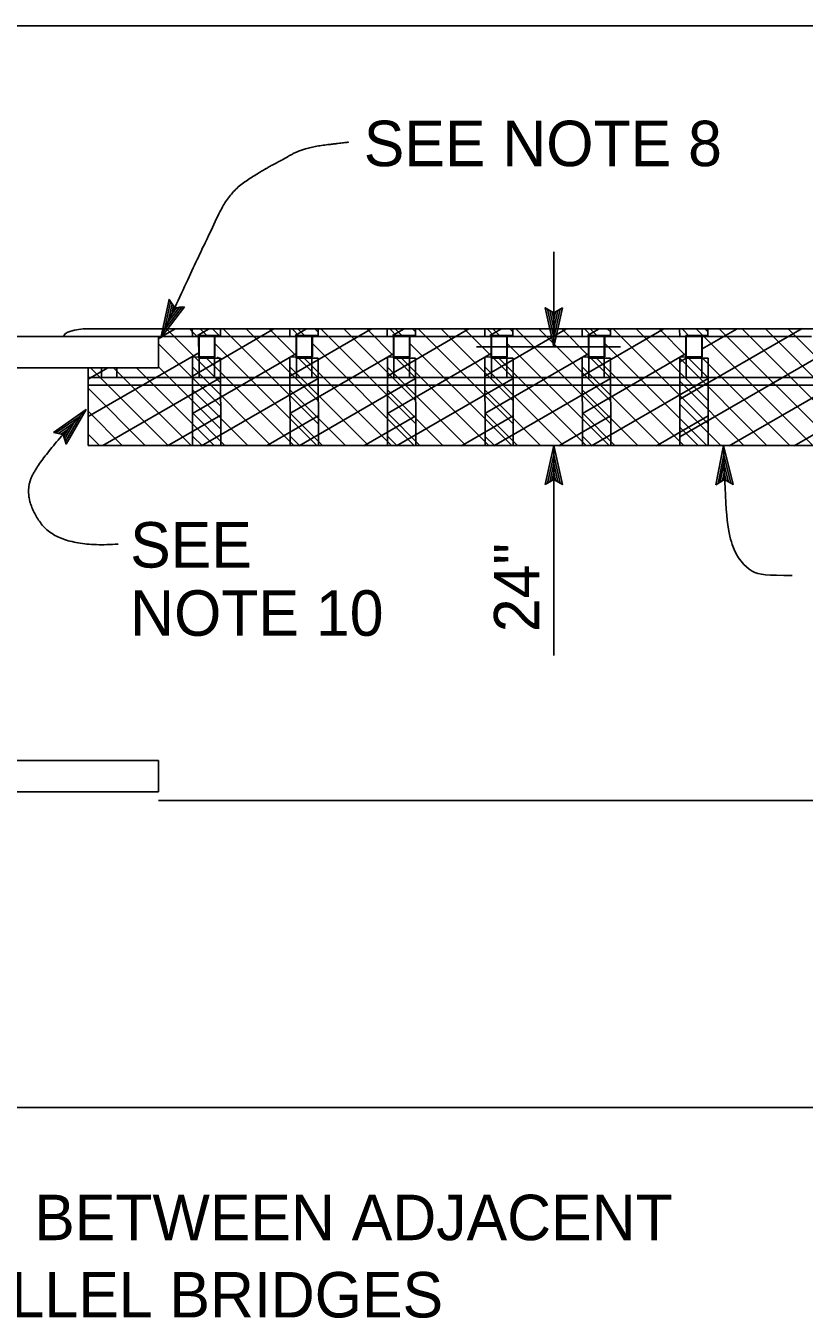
# Model space of a CAD drawing. Extents: x -893 to 867, y -474 to 712.
# Drawn here: x -725.2 to -605.3, y 238.9 to 437.9 of the extents above; entities that cross this region are included whole.
import ezdxf

# ---------------------------------------------------------------- set-up
doc = ezdxf.new("R2010")
doc.units = 0
for name, color, linetype in [('11 Undefined', 7, 'Continuous'), ('60 Nongeo Data', 7, 'Continuous'), ('rd_ES', 7, 'Continuous'), ('rd_ETW', 7, 'Continuous'), ('tcd_BARRIER-THRIE-BEAM', 7, 'Continuous'), ('tcd_RAILING-anno', 7, 'Continuous')]:
    doc.layers.add(name, color=color, linetype=linetype)

# ---------------------------------------------------------------- blocks, each defined once
blk = doc.blocks.new('AHT')
at = {"layer": '60 Nongeo Data'}
blk.add_lwpolyline([(-5.9055, 1.3189), (0, 0), (-5.9059, -1.3094), (-5.6957, -0.9602), (-1.3693, -0.0035), (-5.6968, 0.9693), (-5.4886, 0.6205), (-2.7193, 0.002), (-5.4858, -0.6114), (-5.2756, -0.2622), (-4.0791, 0.0031), (-5.2799, 0.2713), (-5.1181, 0), (-5.9059, -1.3094), (-5.1181, 0)], close=True, dxfattribs=at)

msp = doc.modelspace()

# ---------------------------------------------------------------- linework, layer by layer
at = {"layer": '11 Undefined'}
for p, q in [((-704.74, 389.73), (-702.16, 391.22)), ((-703.51, 391.23), (-695.16, 382.88)), ((-699.96, 391.21), (-698.56, 389.81)), ((-699.51, 383.95), (-686.96, 391.2)), ((-698.73, 390.18), (-696.94, 391.21)), ((-698.3, 391.21), (-697.27, 390.18)), ((-696.41, 391.2), (-695.23, 390.02)), ((-694.76, 391.21), (-680.14, 376.58)), ((-691.22, 391.21), (-680.15, 380.13)), ((-687.68, 391.2), (-683.5, 387.02)), ((-684.51, 383.95), (-671.95, 391.2)), ((-684.14, 391.2), (-682.96, 390.01)), ((-683.72, 390.18), (-681.93, 391.21)), ((-683.3, 391.21), (-682.26, 390.18)), ((-680.6, 391.19), (-680.18, 390.76)), ((-679.76, 391.21), (-665.13, 376.58)), ((-676.22, 391.21), (-665.14, 380.13)), ((-672.68, 391.2), (-668.5, 387.02)), ((-669.5, 383.95), (-656.95, 391.2)), ((-669.14, 391.2), (-667.95, 390.01)), ((-668.72, 390.18), (-666.93, 391.21)), ((-668.29, 391.21), (-667.26, 390.18)), ((-665.6, 391.19), (-665.17, 390.76)), ((-664.75, 391.21), (-650.13, 376.58)), ((-661.21, 391.21), (-650.14, 380.13)), ((-657.67, 391.2), (-653.49, 387.02)), ((-654.49, 383.95), (-641.93, 391.2)), ((-654.14, 391.2), (-652.95, 390.01)), ((-653.71, 390.18), (-651.91, 391.21)), ((-653.28, 391.21), (-652.25, 390.18)), ((-650.6, 391.19), (-650.17, 390.76)), ((-649.74, 391.21), (-635.11, 376.58)), ((-646.2, 391.21), (-635.12, 380.13)), ((-642.66, 391.2), (-638.48, 387.02)), ((-639.48, 383.95), (-626.93, 391.2)), ((-639.12, 391.2), (-637.94, 390.01)), ((-638.7, 390.18), (-636.91, 391.21)), ((-638.27, 391.21), (-637.24, 390.18)), ((-635.58, 391.19), (-635.15, 390.76)), ((-634.73, 391.21), (-620.11, 376.58)), ((-631.19, 391.21), (-620.12, 380.13)), ((-627.65, 391.2), (-623.47, 387.02)), ((-624.49, 390.24), (-624.43, 390.18)), ((-624.47, 380.37), (-605.61, 391.26)), ((-624.45, 374.61), (-595.57, 391.29)), ((-624.12, 391.2), (-622.93, 390.01)), ((-621.94, 391.22), (-603.94, 373.23)), ((-621.01, 388.14), (-615.65, 391.24)), ((-620.58, 391.19), (-620.15, 390.76)), ((-618.41, 391.23), (-600.41, 373.23)), ((-614.88, 391.24), (-596.88, 373.23)), ((-611.35, 391.25), (-593.35, 373.24)), ((-607.83, 391.26), (-590.08, 373.51)), ((-704.74, 389.73), (-704.74, 389.73)), ((-704.74, 388.93), (-695.15, 379.33)), ((-696.05, 388.96), (-680.31, 373.22)), ((-681.04, 388.96), (-665.3, 373.22)), ((-666.04, 388.96), (-650.3, 373.22)), ((-651.03, 388.96), (-635.28, 373.22)), ((-636.02, 388.96), (-620.28, 373.22)), ((-715.57, 377.71), (-698.52, 387.55)), ((-699.5, 378.19), (-683.51, 387.42)), ((-697.34, 386.72), (-683.84, 373.22)), ((-695.64, 386.89), (-695.17, 386.42)), ((-684.49, 378.19), (-668.5, 387.42)), ((-683.37, 386.89), (-680.16, 383.67)), ((-682.33, 386.72), (-668.83, 373.22)), ((-669.49, 378.19), (-653.5, 387.42)), ((-668.36, 386.89), (-665.15, 383.67)), ((-667.33, 386.72), (-653.83, 373.22)), ((-654.47, 378.19), (-638.49, 387.42)), ((-653.36, 386.89), (-650.15, 383.67)), ((-652.32, 386.72), (-638.82, 373.22)), ((-639.47, 378.19), (-623.48, 387.42)), ((-638.35, 386.89), (-635.13, 383.67)), ((-637.31, 386.72), (-623.81, 373.22)), ((-624.48, 386.14), (-623.49, 386.71)), ((-624.48, 386.7), (-611.01, 373.23)), ((-623.34, 386.89), (-620.13, 383.67)), ((-621.01, 386.76), (-607.48, 373.23)), ((-616.85, 373.22), (-593.45, 386.73)), ((-715.57, 383.48), (-712.55, 385.23)), ((-715.19, 385.23), (-703.19, 373.23)), ((-711.65, 385.23), (-699.65, 373.22)), ((-708.12, 385.23), (-696.11, 373.22)), ((-704.74, 385.39), (-695.14, 375.79)), ((-699.52, 385.36), (-687.38, 373.22)), ((-684.51, 385.36), (-672.37, 373.22)), ((-669.51, 385.36), (-657.37, 373.22)), ((-654.49, 385.36), (-642.35, 373.22)), ((-639.49, 385.36), (-627.35, 373.22)), ((-715.57, 382.08), (-706.73, 373.23)), ((-713.32, 373.24), (-695.16, 383.72)), ((-698.11, 373.22), (-680.16, 383.58)), ((-683.1, 373.22), (-665.15, 383.58)), ((-668.1, 373.22), (-650.15, 383.58)), ((-653.08, 373.22), (-635.13, 383.58)), ((-638.08, 373.22), (-620.13, 383.58)), ((-624.47, 383.15), (-614.54, 373.22)), ((-606.84, 373.23), (-590.11, 382.89)), ((-699.51, 381.81), (-690.91, 373.22)), ((-684.5, 381.81), (-675.91, 373.22)), ((-669.5, 381.81), (-660.9, 373.22)), ((-654.48, 381.81), (-645.89, 373.22)), ((-639.48, 381.81), (-630.88, 373.22)), ((-715.57, 378.54), (-710.26, 373.23)), ((-699.5, 378.27), (-694.45, 373.22)), ((-684.49, 378.27), (-679.44, 373.22)), ((-669.49, 378.27), (-664.44, 373.22)), ((-654.48, 378.27), (-649.43, 373.22)), ((-639.47, 378.27), (-634.42, 373.22)), ((-624.46, 379.61), (-618.08, 373.22)), ((-703.34, 373.23), (-695.15, 377.95)), ((-688.11, 373.22), (-680.14, 377.82)), ((-673.1, 373.22), (-665.13, 377.82)), ((-658.1, 373.22), (-650.13, 377.82)), ((-643.08, 373.22), (-635.12, 377.82)), ((-628.08, 373.22), (-620.11, 377.82)), ((-624.45, 376.06), (-621.61, 373.22)), ((-715.57, 375.01), (-713.8, 373.24)), ((-699.49, 374.72), (-697.98, 373.22)), ((-684.48, 374.72), (-682.98, 373.22)), ((-669.48, 374.72), (-667.97, 373.22)), ((-654.47, 374.72), (-652.96, 373.22)), ((-639.46, 374.72), (-637.95, 373.22))]:
    msp.add_line(p, q, dxfattribs=at)
at = {"layer": 'rd_ES'}
msp.add_line((-704.74, 318.61), (-435.05, 318.61), dxfattribs=at)
at = {"layer": 'rd_ETW'}
for p, q in [((-770.33, 437.86), (-435.05, 437.86)), ((-770.33, 271.37), (-435.05, 271.37))]:
    msp.add_line(p, q, dxfattribs=at)
at = {"layer": 'tcd_BARRIER-THRIE-BEAM'}
for p, q in [((-770.33, 390.03), (-604.2, 390.03)), ((-715.57, 391.24), (-592.28, 391.24)), ((-704.74, 385.23), (-704.74, 390.03)), ((-699.53, 391.22), (-699.52, 390.01)), ((-699.52, 390.01), (-696.05, 390.02)), ((-698.56, 390.18), (-695.18, 390.19)), ((-698.56, 390.18), (-698.55, 386.71)), ((-698.5, 386.89), (-698.5, 390.03)), ((-696.12, 390.03), (-698.5, 390.03)), ((-696.12, 386.89), (-696.12, 390.03)), ((-696.05, 390.02), (-696.04, 386.89)), ((-695.18, 391.19), (-695.18, 390.19)), ((-684.52, 391.22), (-684.52, 390.01)), ((-684.52, 390.01), (-681.04, 390.02)), ((-683.55, 390.18), (-680.17, 390.19)), ((-683.55, 390.18), (-683.54, 386.71)), ((-683.5, 386.89), (-683.5, 390.03)), ((-681.11, 390.03), (-683.5, 390.03)), ((-681.11, 386.89), (-681.11, 390.03)), ((-681.04, 390.02), (-681.04, 386.89)), ((-680.17, 391.19), (-680.17, 390.19)), ((-669.51, 391.22), (-669.51, 390.01)), ((-669.51, 390.01), (-666.03, 390.02)), ((-668.54, 390.18), (-665.16, 390.19)), ((-668.54, 390.18), (-668.53, 386.71)), ((-668.49, 386.89), (-668.49, 390.03)), ((-666.1, 390.03), (-668.49, 390.03)), ((-666.1, 386.89), (-666.1, 390.03)), ((-666.03, 390.02), (-666.03, 386.89)), ((-665.16, 391.19), (-665.16, 390.19)), ((-654.51, 391.22), (-654.51, 390.01)), ((-654.51, 390.01), (-651.03, 390.02)), ((-653.54, 390.18), (-650.16, 390.19)), ((-653.54, 390.18), (-653.53, 386.71)), ((-653.49, 386.89), (-653.49, 390.03)), ((-651.1, 390.03), (-653.49, 390.03)), ((-651.1, 386.89), (-651.1, 390.03)), ((-651.03, 390.02), (-651.03, 386.89)), ((-650.16, 391.19), (-650.16, 390.19)), ((-639.5, 391.22), (-639.5, 390.01)), ((-639.5, 390.01), (-636.03, 390.02)), ((-638.53, 390.18), (-635.15, 390.19)), ((-638.53, 390.18), (-638.52, 386.71)), ((-638.48, 386.89), (-638.48, 390.03)), ((-636.1, 390.03), (-638.48, 390.03)), ((-636.1, 386.89), (-636.1, 390.03)), ((-636.03, 390.02), (-636.02, 386.89)), ((-635.15, 391.19), (-635.15, 390.19)), ((-624.5, 391.22), (-624.49, 390.01)), ((-624.49, 390.01), (-621.02, 390.02)), ((-623.53, 390.18), (-620.14, 390.19)), ((-623.53, 390.18), (-623.52, 386.71)), ((-623.47, 386.89), (-623.47, 390.03)), ((-621.09, 390.03), (-623.47, 390.03)), ((-621.09, 386.89), (-621.09, 390.03)), ((-621.02, 390.02), (-621.01, 386.89)), ((-620.15, 391.19), (-620.14, 390.19)), ((-655.75, 388.45), (-633.61, 388.46)), ((-699.52, 386.88), (-696.04, 386.89)), ((-699.52, 386.88), (-699.48, 373.22)), ((-698.55, 386.71), (-695.17, 386.72)), ((-698.5, 383.74), (-698.5, 386.89)), ((-696.12, 386.89), (-698.5, 386.89)), ((-698.5, 386.89), (-696.12, 386.89)), ((-696.12, 383.74), (-696.12, 386.89)), ((-695.17, 386.72), (-695.13, 373.22)), ((-684.51, 386.88), (-681.04, 386.89)), ((-684.51, 386.88), (-684.47, 373.22)), ((-683.54, 386.71), (-680.16, 386.72)), ((-683.5, 383.74), (-683.5, 386.89)), ((-681.11, 386.89), (-683.5, 386.89)), ((-683.5, 386.89), (-681.11, 386.89)), ((-681.11, 383.74), (-681.11, 386.89)), ((-680.16, 386.72), (-680.12, 373.22)), ((-669.5, 386.88), (-666.03, 386.89)), ((-669.5, 386.88), (-669.46, 373.22)), ((-668.53, 386.71), (-665.15, 386.72)), ((-668.49, 383.74), (-668.49, 386.89)), ((-666.1, 386.89), (-668.49, 386.89)), ((-668.49, 386.89), (-666.1, 386.89)), ((-666.1, 383.74), (-666.1, 386.89)), ((-665.15, 386.72), (-665.12, 373.22)), ((-654.5, 386.88), (-651.03, 386.89)), ((-654.5, 386.88), (-654.46, 373.22)), ((-653.53, 386.71), (-650.15, 386.72)), ((-653.49, 383.74), (-653.49, 386.89)), ((-651.1, 386.89), (-653.49, 386.89)), ((-653.49, 386.89), (-651.1, 386.89)), ((-651.1, 383.74), (-651.1, 386.89)), ((-650.15, 386.72), (-650.11, 373.22)), ((-639.49, 386.88), (-636.02, 386.89)), ((-639.49, 386.88), (-639.45, 373.22)), ((-638.52, 386.71), (-635.14, 386.72)), ((-638.48, 383.74), (-638.48, 386.89)), ((-636.1, 386.89), (-638.48, 386.89)), ((-638.48, 386.89), (-636.1, 386.89)), ((-636.1, 383.74), (-636.1, 386.89)), ((-635.14, 386.72), (-635.11, 373.22)), ((-624.48, 386.88), (-621.01, 386.89)), ((-624.48, 386.88), (-624.45, 373.22)), ((-623.52, 386.71), (-620.13, 386.72)), ((-623.47, 383.74), (-623.47, 386.89)), ((-621.09, 386.89), (-623.47, 386.89)), ((-623.47, 386.89), (-621.09, 386.89)), ((-621.09, 383.74), (-621.09, 386.89)), ((-620.13, 386.72), (-620.1, 373.22)), ((-770.33, 385.23), (-704.74, 385.23)), ((-715.57, 385.23), (-715.57, 373.24)), ((-713.52, 383.74), (-713.52, 385.25)), ((-711.13, 383.74), (-711.13, 385.28)), ((-715.57, 383.73), (-592.28, 383.73)), ((-715.57, 383.73), (-715.57, 382.53)), ((-715.57, 382.53), (-592.28, 382.53)), ((-713.52, 383.74), (-711.13, 383.74)), ((-698.5, 383.74), (-696.12, 383.74)), ((-683.5, 383.74), (-681.11, 383.74)), ((-668.49, 383.74), (-666.1, 383.74)), ((-653.49, 383.74), (-651.1, 383.74)), ((-638.48, 383.74), (-636.1, 383.74)), ((-623.47, 383.74), (-621.09, 383.74)), ((-715.57, 373.24), (-541.18, 373.24)), ((-770.33, 324.75), (-704.74, 324.75)), ((-704.74, 324.75), (-704.74, 319.95)), ((-770.33, 319.95), (-704.74, 319.95))]:
    msp.add_line(p, q, dxfattribs=at)
msp.add_ellipse((-715.55, 390.03), major_axis=(-3.82, -0.04), ratio=0.314413, start_param=4.715749, end_param=6.255778, dxfattribs=at)
at = {"layer": 'tcd_RAILING-anno'}
for p, q in [((-643.87, 388.46), (-643.87, 403.08)), ((-645.2, 394.46), (-645.2, 394.46)), ((-642.53, 394.46), (-642.53, 394.46)), ((-643.87, 388.46), (-643.87, 388.46)), ((-715.88, 378.79), (-715.88, 378.79)), ((-720.92, 375.27), (-720.92, 375.27)), ((-718.96, 373.47), (-718.96, 373.47)), ((-643.87, 340.94), (-643.87, 373.24)), ((-643.87, 373.24), (-643.87, 373.24)), ((-617.72, 373.24), (-617.72, 373.24)), ((-645.21, 367.24), (-645.21, 367.24)), ((-642.54, 367.24), (-642.54, 367.24)), ((-618.94, 367.21), (-618.94, 367.21)), ((-616.27, 367.27), (-616.27, 367.27))]:
    msp.add_line(p, q, dxfattribs=at)
for points in [[(-642.53, 394.46), (-643.87, 388.46), (-645.2, 394.46), (-644.85, 394.24), (-643.87, 389.85), (-642.89, 394.24), (-643.24, 394.03), (-643.87, 391.22), (-644.49, 394.03), (-644.14, 393.82), (-643.87, 392.6), (-643.59, 393.82), (-643.87, 393.66), (-645.2, 394.46), (-643.87, 393.66)], [(-720.92, 375.27), (-715.88, 378.79), (-718.96, 373.47), (-719.07, 373.86), (-716.82, 377.76), (-720.52, 375.19), (-720.11, 375.1), (-717.75, 376.75), (-719.19, 374.26), (-719.31, 374.66), (-718.68, 375.74), (-719.71, 375.02), (-719.4, 374.96), (-718.96, 373.47), (-719.4, 374.96)], [(-645.21, 367.24), (-643.87, 373.24), (-642.54, 367.24), (-642.89, 367.45), (-643.87, 371.85), (-644.85, 367.45), (-644.5, 367.66), (-643.87, 370.48), (-643.25, 367.66), (-643.6, 367.88), (-643.87, 369.09), (-644.15, 367.87), (-643.87, 368.04), (-642.54, 367.24), (-643.87, 368.04)], [(-618.94, 367.21), (-617.72, 373.24), (-616.27, 367.27), (-616.62, 367.47), (-617.69, 371.85), (-618.58, 367.43), (-618.24, 367.65), (-617.67, 370.48), (-616.98, 367.68), (-617.34, 367.88), (-617.64, 369.09), (-617.88, 367.87), (-617.61, 368.04), (-616.27, 367.27), (-617.61, 368.04)]]:
    msp.add_lwpolyline(points, close=True, dxfattribs=at)
for points, degree in [([(-704.4, 389.83), (-696.65, 406.49), (-693.63, 412.53), (-687.87, 416.1), (-686.22, 416.93), (-682.38, 419.13), (-675.51, 419.95), (-675.51, 419.95)], 2), ([(-715.88, 378.79), (-722.77, 371.63), (-725.7, 365.34), (-720.15, 357.44), (-710.97, 358.08)], 2), ([(-617.72, 373.24), (-617.46, 362.95), (-616.8, 357.26), (-613.38, 353.27), (-611, 353.27), (-607.15, 353.27)], 3)]:
    msp.add_open_spline(points, degree=degree, dxfattribs=at)

# ---------------------------------------------------------------- block references
at = {"layer": 'tcd_RAILING-anno', "rotation": -114.943974391369}
msp.add_blockref('AHT', (-704.4, 389.83), dxfattribs=at)

# ---------------------------------------------------------------- texts
at = {"layer": 'tcd_RAILING-anno'}
for s, p in [('SEE NOTE 8', (-673.13, 416.26)), ('SEE', (-709.1, 354.47)), ('NOTE 10', (-709.1, 343.97)), ('OPENING BETWEEN ADJACENT', (-769.64, 250.93)), ('OR PARALLEL BRIDGES', (-769.64, 239.03))]:
    msp.add_text(s, height=7, dxfattribs=at).set_placement(p)
msp.add_text('24"', height=7, rotation=90, dxfattribs=at).set_placement((-646.09, 344.52))

doc.saveas('drawing.dxf')
